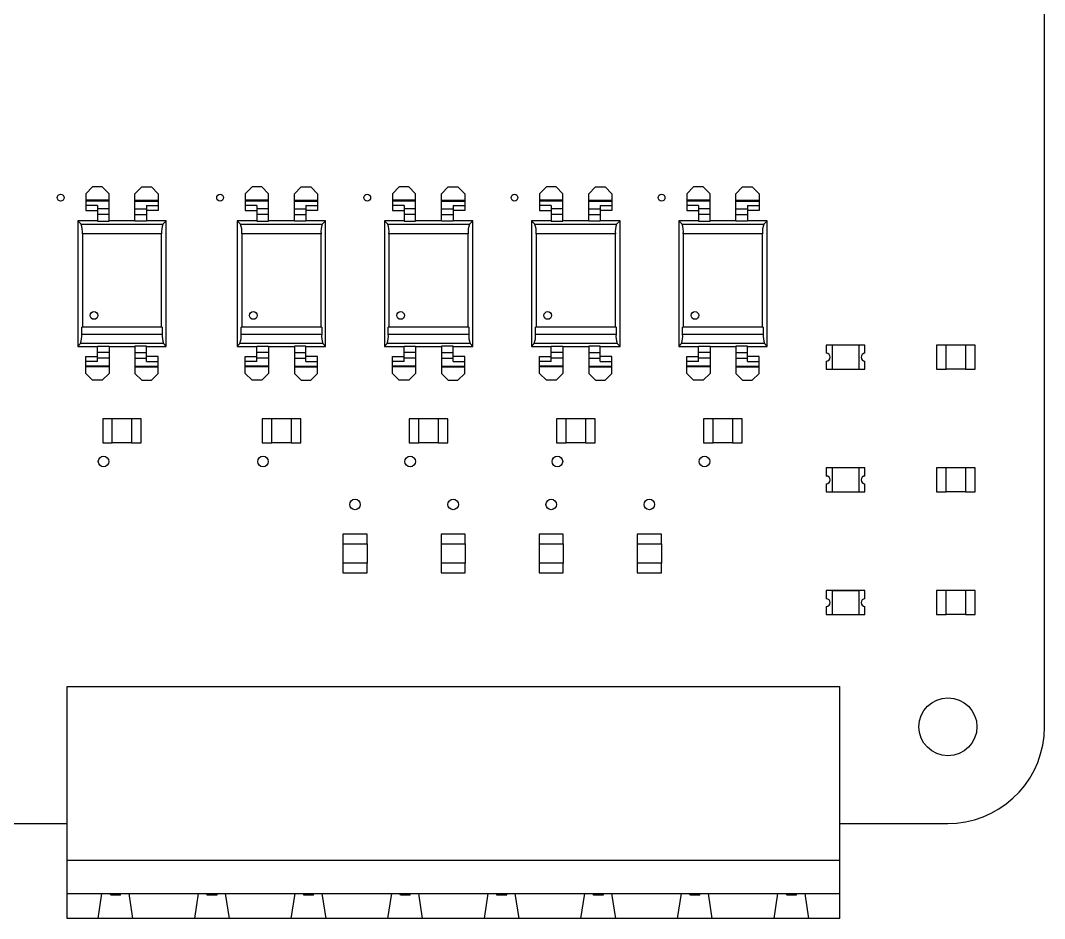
# Model space of a CAD drawing. Header units: millimetres. Extents: x 125 to 686, y 158 to 585.
# Drawn here: x 642.43 to 682.19, y 300.16 to 335.01 of the extents above; entities that cross this region are included whole.
import ezdxf

# ---------------------------------------------------------------- set-up
doc = ezdxf.new("R2010")
doc.units = ezdxf.units.MM

msp = doc.modelspace()

# ---------------------------------------------------------------- linework, layer by layer
at = {"color": 7, "linetype": 'Continuous', "lineweight": 25}
for p, q in [((682.194, 307.596), (682.194, 339.782)), ((644.968, 328.288), (645.23, 328.551)), ((645.605, 328.551), (645.23, 328.551)), ((645.605, 328.551), (645.868, 328.288)), ((647.135, 328.551), (646.873, 328.288)), ((647.135, 328.551), (647.51, 328.551)), ((647.773, 328.288), (647.51, 328.551)), ((651.159, 328.288), (651.421, 328.551)), ((651.796, 328.551), (651.421, 328.551)), ((651.796, 328.551), (652.059, 328.288)), ((653.326, 328.551), (653.064, 328.288)), ((653.326, 328.551), (653.701, 328.551)), ((653.964, 328.288), (653.701, 328.551)), ((656.874, 328.288), (657.136, 328.551)), ((657.511, 328.551), (657.136, 328.551)), ((657.511, 328.551), (657.774, 328.288)), ((659.041, 328.551), (658.779, 328.288)), ((659.041, 328.551), (659.416, 328.551)), ((659.679, 328.288), (659.416, 328.551)), ((662.589, 328.288), (662.851, 328.551)), ((663.226, 328.551), (662.851, 328.551)), ((663.226, 328.551), (663.489, 328.288)), ((664.756, 328.551), (664.494, 328.288)), ((664.756, 328.551), (665.131, 328.551)), ((665.394, 328.288), (665.131, 328.551)), ((668.304, 328.288), (668.566, 328.551)), ((668.941, 328.551), (668.566, 328.551)), ((668.941, 328.551), (669.204, 328.288)), ((670.471, 328.551), (670.209, 328.288)), ((670.471, 328.551), (670.846, 328.551)), ((671.109, 328.288), (670.846, 328.551)), ((644.968, 328.288), (644.968, 327.632)), ((645.868, 327.225), (645.868, 328.288)), ((646.873, 327.225), (646.873, 328.288)), ((647.773, 328.288), (647.773, 327.632)), ((651.159, 328.288), (651.159, 327.632)), ((652.059, 327.225), (652.059, 328.288)), ((653.064, 327.225), (653.064, 328.288)), ((653.964, 328.288), (653.964, 327.632)), ((656.874, 328.288), (656.874, 327.632)), ((657.774, 327.225), (657.774, 328.288)), ((658.779, 327.225), (658.779, 328.288)), ((659.679, 328.288), (659.679, 327.632)), ((662.589, 328.288), (662.589, 327.632)), ((663.489, 327.225), (663.489, 328.288)), ((664.494, 327.225), (664.494, 328.288)), ((665.394, 328.288), (665.394, 327.632)), ((668.304, 328.288), (668.304, 327.632)), ((669.204, 327.225), (669.204, 328.288)), ((670.209, 327.225), (670.209, 328.288)), ((671.109, 328.288), (671.109, 327.632)), ((645.868, 328.033), (644.968, 328.033)), ((645.868, 328.004), (644.968, 328.004)), ((645.418, 327.831), (644.968, 327.831)), ((645.418, 327.831), (645.418, 327.225)), ((645.868, 327.697), (645.418, 327.697)), ((646.873, 328.033), (647.773, 328.033)), ((646.873, 328.004), (647.773, 328.004)), ((646.873, 327.697), (647.323, 327.697)), ((647.323, 327.831), (647.323, 327.225)), ((647.323, 327.831), (647.773, 327.831)), ((652.059, 328.033), (651.159, 328.033)), ((652.059, 328.004), (651.159, 328.004)), ((651.609, 327.831), (651.159, 327.831)), ((651.609, 327.831), (651.609, 327.225)), ((652.059, 327.697), (651.609, 327.697)), ((653.064, 328.033), (653.964, 328.033)), ((653.064, 328.004), (653.964, 328.004)), ((653.064, 327.697), (653.514, 327.697)), ((653.514, 327.831), (653.514, 327.225)), ((653.514, 327.831), (653.964, 327.831)), ((657.774, 328.033), (656.874, 328.033)), ((657.774, 328.004), (656.874, 328.004)), ((657.324, 327.831), (656.874, 327.831)), ((657.324, 327.831), (657.324, 327.225)), ((657.774, 327.697), (657.324, 327.697)), ((658.779, 328.033), (659.679, 328.033)), ((658.779, 328.004), (659.679, 328.004)), ((658.779, 327.697), (659.229, 327.697)), ((659.229, 327.831), (659.229, 327.225)), ((659.229, 327.831), (659.679, 327.831)), ((663.489, 328.033), (662.589, 328.033)), ((663.489, 328.004), (662.589, 328.004)), ((663.039, 327.831), (662.589, 327.831)), ((663.039, 327.831), (663.039, 327.225)), ((663.489, 327.697), (663.039, 327.697)), ((664.494, 328.033), (665.394, 328.033)), ((664.494, 328.004), (665.394, 328.004)), ((664.494, 327.697), (664.944, 327.697)), ((664.944, 327.831), (664.944, 327.225)), ((664.944, 327.831), (665.394, 327.831)), ((669.204, 328.033), (668.304, 328.033)), ((669.204, 328.004), (668.304, 328.004)), ((668.754, 327.831), (668.304, 327.831)), ((668.754, 327.831), (668.754, 327.225)), ((669.204, 327.697), (668.754, 327.697)), ((670.209, 328.033), (671.109, 328.033)), ((670.209, 328.004), (671.109, 328.004)), ((670.209, 327.697), (670.659, 327.697)), ((670.659, 327.831), (670.659, 327.225)), ((670.659, 327.831), (671.109, 327.831)), ((644.968, 327.632), (645.418, 327.632)), ((645.868, 327.477), (645.418, 327.477)), ((646.873, 327.477), (647.323, 327.477)), ((647.773, 327.632), (647.323, 327.632)), ((651.159, 327.632), (651.609, 327.632)), ((652.059, 327.477), (651.609, 327.477)), ((653.064, 327.477), (653.514, 327.477)), ((653.964, 327.632), (653.514, 327.632)), ((656.874, 327.632), (657.324, 327.632)), ((657.774, 327.477), (657.324, 327.477)), ((658.779, 327.477), (659.229, 327.477)), ((659.679, 327.632), (659.229, 327.632)), ((662.589, 327.632), (663.039, 327.632)), ((663.489, 327.477), (663.039, 327.477)), ((664.494, 327.477), (664.944, 327.477)), ((665.394, 327.632), (664.944, 327.632)), ((668.304, 327.632), (668.754, 327.632)), ((669.204, 327.477), (668.754, 327.477)), ((670.209, 327.477), (670.659, 327.477)), ((671.109, 327.632), (670.659, 327.632)), ((644.653, 327.238), (644.653, 322.363)), ((644.786, 327.105), (644.653, 327.238)), ((645.418, 327.238), (644.653, 327.238)), ((644.786, 327.105), (647.954, 327.105)), ((645.418, 327.225), (645.868, 327.225)), ((646.873, 327.238), (645.868, 327.238)), ((647.323, 327.225), (646.873, 327.225)), ((648.088, 327.238), (647.323, 327.238)), ((647.954, 327.105), (648.088, 327.238)), ((648.088, 322.363), (648.088, 327.238)), ((650.844, 327.238), (650.844, 322.363)), ((650.978, 327.105), (650.844, 327.238)), ((651.609, 327.238), (650.844, 327.238)), ((650.978, 327.105), (654.145, 327.105)), ((651.609, 327.225), (652.059, 327.225)), ((653.064, 327.238), (652.059, 327.238)), ((653.514, 327.225), (653.064, 327.225)), ((654.279, 327.238), (653.514, 327.238)), ((654.145, 327.105), (654.279, 327.238)), ((654.279, 322.363), (654.279, 327.238)), ((656.559, 327.238), (656.559, 322.363)), ((656.693, 327.105), (656.559, 327.238)), ((657.324, 327.238), (656.559, 327.238)), ((656.693, 327.105), (659.86, 327.105)), ((657.324, 327.225), (657.774, 327.225)), ((658.779, 327.238), (657.774, 327.238)), ((659.229, 327.225), (658.779, 327.225)), ((659.994, 327.238), (659.229, 327.238)), ((659.86, 327.105), (659.994, 327.238)), ((659.994, 322.363), (659.994, 327.238)), ((662.274, 327.238), (662.274, 322.363)), ((662.408, 327.105), (662.274, 327.238)), ((663.039, 327.238), (662.274, 327.238)), ((662.408, 327.105), (665.575, 327.105)), ((663.039, 327.225), (663.489, 327.225)), ((664.494, 327.238), (663.489, 327.238)), ((664.944, 327.225), (664.494, 327.225)), ((665.709, 327.238), (664.944, 327.238)), ((665.575, 327.105), (665.709, 327.238)), ((665.709, 322.363), (665.709, 327.238)), ((667.989, 327.238), (667.989, 322.363)), ((668.123, 327.105), (667.989, 327.238)), ((668.754, 327.238), (667.989, 327.238)), ((668.123, 327.105), (671.29, 327.105)), ((668.754, 327.225), (669.204, 327.225)), ((670.209, 327.238), (669.204, 327.238)), ((670.659, 327.225), (670.209, 327.225)), ((671.424, 327.238), (670.659, 327.238)), ((671.29, 327.105), (671.424, 327.238)), ((671.424, 322.363), (671.424, 327.238)), ((647.908, 326.733), (644.832, 326.733)), ((644.832, 326.733), (644.832, 323.113)), ((647.908, 323.113), (647.908, 326.733)), ((651.023, 326.733), (651.023, 323.113)), ((654.1, 326.733), (651.023, 326.733)), ((654.1, 323.113), (654.1, 326.733)), ((656.738, 326.733), (656.738, 323.113)), ((659.815, 326.733), (656.738, 326.733)), ((659.815, 323.113), (659.815, 326.733)), ((662.453, 326.733), (662.453, 323.113)), ((665.53, 326.733), (662.453, 326.733)), ((665.53, 323.113), (665.53, 326.733)), ((668.168, 326.733), (668.168, 323.113)), ((671.245, 326.733), (668.168, 326.733)), ((671.245, 323.113), (671.245, 326.733)), ((647.935, 323.113), (644.805, 323.113)), ((644.805, 322.842), (644.805, 323.113)), ((647.935, 323.113), (647.935, 322.842)), ((654.126, 323.113), (650.997, 323.113)), ((650.997, 322.842), (650.997, 323.113)), ((654.126, 323.113), (654.126, 322.842)), ((656.712, 322.842), (656.712, 323.113)), ((659.841, 323.113), (656.712, 323.113)), ((659.841, 323.113), (659.841, 322.842)), ((665.556, 323.113), (662.427, 323.113)), ((662.427, 322.842), (662.427, 323.113)), ((665.556, 323.113), (665.556, 322.842)), ((668.142, 322.842), (668.142, 323.113)), ((671.271, 323.113), (668.142, 323.113)), ((671.271, 323.113), (671.271, 322.842)), ((644.805, 322.842), (647.935, 322.842)), ((650.997, 322.842), (654.126, 322.842)), ((656.712, 322.842), (659.841, 322.842)), ((662.427, 322.842), (665.556, 322.842)), ((668.142, 322.842), (671.271, 322.842)), ((644.76, 322.471), (644.653, 322.363)), ((644.653, 322.363), (645.418, 322.363)), ((647.98, 322.471), (644.76, 322.471)), ((645.418, 321.771), (645.418, 322.377)), ((645.418, 322.377), (645.868, 322.377)), ((645.868, 322.125), (645.418, 322.125)), ((645.868, 322.377), (645.868, 321.313)), ((645.868, 322.363), (646.873, 322.363)), ((647.323, 322.377), (646.873, 322.377)), ((646.873, 322.377), (646.873, 321.313)), ((646.873, 322.125), (647.323, 322.125)), ((647.323, 321.771), (647.323, 322.377)), ((647.323, 322.363), (648.088, 322.363)), ((647.98, 322.471), (648.088, 322.363)), ((650.951, 322.471), (650.844, 322.363)), ((650.844, 322.363), (651.609, 322.363)), ((654.171, 322.471), (650.951, 322.471)), ((651.609, 321.771), (651.609, 322.377)), ((651.609, 322.377), (652.059, 322.377)), ((652.059, 322.125), (651.609, 322.125)), ((652.059, 322.377), (652.059, 321.313)), ((652.059, 322.363), (653.064, 322.363)), ((653.514, 322.377), (653.064, 322.377)), ((653.064, 322.377), (653.064, 321.313)), ((653.064, 322.125), (653.514, 322.125)), ((653.514, 321.771), (653.514, 322.377)), ((653.514, 322.363), (654.279, 322.363)), ((654.171, 322.471), (654.279, 322.363)), ((656.666, 322.471), (656.559, 322.363)), ((656.559, 322.363), (657.324, 322.363)), ((659.886, 322.471), (656.666, 322.471)), ((657.324, 321.771), (657.324, 322.377)), ((657.324, 322.377), (657.774, 322.377)), ((657.774, 322.125), (657.324, 322.125)), ((657.774, 322.377), (657.774, 321.313)), ((657.774, 322.363), (658.779, 322.363)), ((659.229, 322.377), (658.779, 322.377)), ((658.779, 322.377), (658.779, 321.313)), ((658.779, 322.125), (659.229, 322.125)), ((659.229, 321.771), (659.229, 322.377)), ((659.229, 322.363), (659.994, 322.363)), ((659.886, 322.471), (659.994, 322.363)), ((662.381, 322.471), (662.274, 322.363)), ((662.274, 322.363), (663.039, 322.363)), ((665.601, 322.471), (662.381, 322.471)), ((663.039, 321.771), (663.039, 322.377)), ((663.039, 322.377), (663.489, 322.377)), ((663.489, 322.125), (663.039, 322.125)), ((663.489, 322.377), (663.489, 321.313)), ((663.489, 322.363), (664.494, 322.363)), ((664.944, 322.377), (664.494, 322.377)), ((664.494, 322.377), (664.494, 321.313)), ((664.494, 322.125), (664.944, 322.125)), ((664.944, 321.771), (664.944, 322.377)), ((664.944, 322.363), (665.709, 322.363)), ((665.601, 322.471), (665.709, 322.363)), ((668.096, 322.471), (667.989, 322.363)), ((667.989, 322.363), (668.754, 322.363)), ((671.316, 322.471), (668.096, 322.471)), ((668.754, 321.771), (668.754, 322.377)), ((668.754, 322.377), (669.204, 322.377)), ((669.204, 322.125), (668.754, 322.125)), ((669.204, 322.377), (669.204, 321.313)), ((669.204, 322.363), (670.209, 322.363)), ((670.659, 322.377), (670.209, 322.377)), ((670.209, 322.377), (670.209, 321.313)), ((670.209, 322.125), (670.659, 322.125)), ((670.659, 321.771), (670.659, 322.377)), ((670.659, 322.363), (671.424, 322.363)), ((671.316, 322.471), (671.424, 322.363)), ((674.019, 322.412), (673.719, 322.412)), ((673.719, 322.412), (673.719, 322.093)), ((673.944, 322.405), (673.944, 321.482)), ((674.994, 322.405), (673.944, 322.405)), ((674.019, 322.411), (674.019, 322.412)), ((674.919, 322.411), (674.019, 322.411)), ((675.219, 322.412), (674.919, 322.412)), ((674.919, 322.412), (674.919, 322.411)), ((674.994, 321.482), (674.994, 322.405)), ((675.219, 322.093), (675.219, 322.412)), ((678.005, 322.412), (678.005, 321.475)), ((678.38, 322.412), (678.005, 322.412)), ((678.38, 321.475), (678.38, 322.412)), ((679.13, 322.411), (678.38, 322.411)), ((679.13, 322.412), (679.13, 321.475)), ((679.505, 322.412), (679.13, 322.412)), ((679.505, 321.475), (679.505, 322.412)), ((644.968, 321.313), (644.968, 321.97)), ((644.968, 321.97), (645.418, 321.97)), ((645.418, 321.771), (644.968, 321.771)), ((645.868, 321.905), (645.418, 321.905)), ((646.873, 321.905), (647.323, 321.905)), ((647.773, 321.97), (647.323, 321.97)), ((647.323, 321.771), (647.773, 321.771)), ((647.773, 321.313), (647.773, 321.97)), ((651.159, 321.313), (651.159, 321.97)), ((651.159, 321.97), (651.609, 321.97)), ((651.609, 321.771), (651.159, 321.771)), ((652.059, 321.905), (651.609, 321.905)), ((653.064, 321.905), (653.514, 321.905)), ((653.964, 321.97), (653.514, 321.97)), ((653.514, 321.771), (653.964, 321.771)), ((653.964, 321.313), (653.964, 321.97)), ((656.874, 321.313), (656.874, 321.97)), ((656.874, 321.97), (657.324, 321.97)), ((657.324, 321.771), (656.874, 321.771)), ((657.774, 321.905), (657.324, 321.905)), ((658.779, 321.905), (659.229, 321.905)), ((659.679, 321.97), (659.229, 321.97)), ((659.229, 321.771), (659.679, 321.771)), ((659.679, 321.313), (659.679, 321.97)), ((662.589, 321.313), (662.589, 321.97)), ((662.589, 321.97), (663.039, 321.97)), ((663.039, 321.771), (662.589, 321.771)), ((663.489, 321.905), (663.039, 321.905)), ((664.494, 321.905), (664.944, 321.905)), ((665.394, 321.97), (664.944, 321.97)), ((664.944, 321.771), (665.394, 321.771)), ((665.394, 321.313), (665.394, 321.97)), ((668.304, 321.313), (668.304, 321.97)), ((668.304, 321.97), (668.754, 321.97)), ((668.754, 321.771), (668.304, 321.771)), ((669.204, 321.905), (668.754, 321.905)), ((670.209, 321.905), (670.659, 321.905)), ((671.109, 321.97), (670.659, 321.97)), ((670.659, 321.771), (671.109, 321.771)), ((671.109, 321.313), (671.109, 321.97)), ((673.719, 321.793), (673.719, 321.475)), ((675.219, 321.475), (675.219, 321.793)), ((645.868, 321.598), (644.968, 321.598)), ((645.868, 321.569), (644.968, 321.569)), ((644.968, 321.313), (645.23, 321.051)), ((645.605, 321.051), (645.868, 321.313)), ((646.873, 321.598), (647.773, 321.598)), ((646.873, 321.569), (647.773, 321.569)), ((647.135, 321.051), (646.873, 321.313)), ((647.773, 321.313), (647.51, 321.051)), ((652.059, 321.598), (651.159, 321.598)), ((652.059, 321.569), (651.159, 321.569)), ((651.159, 321.313), (651.421, 321.051)), ((651.796, 321.051), (652.059, 321.313)), ((653.064, 321.598), (653.964, 321.598)), ((653.064, 321.569), (653.964, 321.569)), ((653.326, 321.051), (653.064, 321.313)), ((653.964, 321.313), (653.701, 321.051)), ((657.774, 321.598), (656.874, 321.598)), ((657.774, 321.569), (656.874, 321.569)), ((656.874, 321.313), (657.136, 321.051)), ((657.511, 321.051), (657.774, 321.313)), ((658.779, 321.598), (659.679, 321.598)), ((658.779, 321.569), (659.679, 321.569)), ((659.041, 321.051), (658.779, 321.313)), ((659.679, 321.313), (659.416, 321.051)), ((663.489, 321.598), (662.589, 321.598)), ((663.489, 321.569), (662.589, 321.569)), ((662.589, 321.313), (662.851, 321.051)), ((663.226, 321.051), (663.489, 321.313)), ((664.494, 321.598), (665.394, 321.598)), ((664.494, 321.569), (665.394, 321.569)), ((664.756, 321.051), (664.494, 321.313)), ((665.394, 321.313), (665.131, 321.051)), ((669.204, 321.598), (668.304, 321.598)), ((669.204, 321.569), (668.304, 321.569)), ((668.304, 321.313), (668.566, 321.051)), ((668.941, 321.051), (669.204, 321.313)), ((670.209, 321.598), (671.109, 321.598)), ((670.209, 321.569), (671.109, 321.569)), ((670.471, 321.051), (670.209, 321.313)), ((671.109, 321.313), (670.846, 321.051)), ((673.719, 321.475), (674.019, 321.475)), ((673.944, 321.482), (674.994, 321.482)), ((674.019, 321.475), (674.019, 321.475)), ((674.019, 321.475), (674.919, 321.475)), ((674.919, 321.475), (675.219, 321.475)), ((674.919, 321.475), (674.919, 321.475)), ((678.005, 321.475), (678.38, 321.475)), ((679.13, 321.475), (678.38, 321.475)), ((679.13, 321.475), (679.505, 321.475)), ((645.605, 321.051), (645.23, 321.051)), ((647.135, 321.051), (647.51, 321.051)), ((651.796, 321.051), (651.421, 321.051)), ((653.326, 321.051), (653.701, 321.051)), ((657.511, 321.051), (657.136, 321.051)), ((659.041, 321.051), (659.416, 321.051)), ((663.226, 321.051), (662.851, 321.051)), ((664.756, 321.051), (665.131, 321.051)), ((668.941, 321.051), (668.566, 321.051)), ((670.471, 321.051), (670.846, 321.051)), ((645.995, 319.555), (645.62, 319.555)), ((645.62, 319.555), (645.62, 318.617)), ((645.995, 318.617), (645.995, 319.555)), ((646.745, 319.554), (645.995, 319.554)), ((647.12, 319.555), (646.745, 319.555)), ((646.745, 319.555), (646.745, 318.617)), ((647.12, 318.617), (647.12, 319.555)), ((651.811, 319.555), (651.811, 318.617)), ((652.186, 319.555), (651.811, 319.555)), ((652.186, 318.617), (652.186, 319.555)), ((652.936, 319.554), (652.186, 319.554)), ((653.311, 319.555), (652.936, 319.555)), ((652.936, 319.555), (652.936, 318.617)), ((653.311, 318.617), (653.311, 319.555)), ((657.526, 319.555), (657.526, 318.617)), ((657.901, 319.555), (657.526, 319.555)), ((657.901, 318.617), (657.901, 319.555)), ((658.651, 319.554), (657.901, 319.554)), ((658.651, 319.555), (658.651, 318.617)), ((659.026, 319.555), (658.651, 319.555)), ((659.026, 318.617), (659.026, 319.555)), ((663.616, 319.555), (663.241, 319.555)), ((663.241, 319.555), (663.241, 318.617)), ((663.616, 318.617), (663.616, 319.555)), ((664.366, 319.554), (663.616, 319.554)), ((664.741, 319.555), (664.366, 319.555)), ((664.366, 319.555), (664.366, 318.617)), ((664.741, 318.617), (664.741, 319.555)), ((669.331, 319.555), (668.956, 319.555)), ((668.956, 319.555), (668.956, 318.617)), ((669.331, 318.617), (669.331, 319.555)), ((670.081, 319.554), (669.331, 319.554)), ((670.456, 319.555), (670.081, 319.555)), ((670.081, 319.555), (670.081, 318.617)), ((670.456, 318.617), (670.456, 319.555)), ((645.62, 318.617), (645.995, 318.617)), ((646.745, 318.618), (645.995, 318.618)), ((646.745, 318.617), (647.12, 318.617)), ((651.811, 318.617), (652.186, 318.617)), ((652.936, 318.618), (652.186, 318.618)), ((652.936, 318.617), (653.311, 318.617)), ((657.526, 318.617), (657.901, 318.617)), ((658.651, 318.618), (657.901, 318.618)), ((658.651, 318.617), (659.026, 318.617)), ((663.241, 318.617), (663.616, 318.617)), ((664.366, 318.618), (663.616, 318.618)), ((664.366, 318.617), (664.741, 318.617)), ((668.956, 318.617), (669.331, 318.617)), ((670.081, 318.618), (669.331, 318.618)), ((670.081, 318.617), (670.456, 318.617)), ((674.019, 317.65), (673.719, 317.65)), ((673.719, 317.65), (673.719, 317.331)), ((673.944, 317.642), (673.944, 316.72)), ((674.994, 317.642), (673.944, 317.642)), ((674.019, 317.649), (674.019, 317.65)), ((674.919, 317.649), (674.019, 317.649)), ((675.219, 317.65), (674.919, 317.65)), ((674.919, 317.65), (674.919, 317.649)), ((674.994, 316.72), (674.994, 317.642)), ((675.219, 317.331), (675.219, 317.65)), ((678.38, 317.65), (678.005, 317.65)), ((678.005, 317.65), (678.005, 316.712)), ((678.38, 316.712), (678.38, 317.65)), ((679.13, 317.649), (678.38, 317.649)), ((679.505, 317.65), (679.13, 317.65)), ((679.13, 317.65), (679.13, 316.712)), ((679.505, 316.712), (679.505, 317.65)), ((673.719, 317.031), (673.719, 316.712)), ((675.219, 316.712), (675.219, 317.031)), ((673.719, 316.712), (674.019, 316.712)), ((673.944, 316.72), (674.994, 316.72)), ((674.019, 316.713), (674.919, 316.713)), ((674.019, 316.712), (674.019, 316.713)), ((674.919, 316.713), (674.919, 316.712)), ((674.919, 316.712), (675.219, 316.712)), ((678.005, 316.712), (678.38, 316.712)), ((679.13, 316.713), (678.38, 316.713)), ((679.13, 316.712), (679.505, 316.712)), ((654.95, 315.073), (654.95, 314.698)), ((655.888, 315.073), (654.95, 315.073)), ((655.888, 314.698), (655.888, 315.073)), ((658.76, 315.073), (658.76, 314.698)), ((659.698, 315.073), (658.76, 315.073)), ((659.698, 314.698), (659.698, 315.073)), ((662.57, 315.073), (662.57, 314.698)), ((663.508, 315.073), (662.57, 315.073)), ((663.508, 314.698), (663.508, 315.073)), ((666.38, 315.073), (666.38, 314.698)), ((667.318, 315.073), (666.38, 315.073)), ((667.318, 314.698), (667.318, 315.073)), ((654.95, 314.698), (655.888, 314.698)), ((654.951, 314.698), (654.951, 313.948)), ((655.887, 314.698), (655.887, 313.948)), ((658.76, 314.698), (659.698, 314.698)), ((658.761, 314.698), (658.761, 313.948)), ((659.697, 314.698), (659.697, 313.948)), ((662.57, 314.698), (663.508, 314.698)), ((662.571, 314.698), (662.571, 313.948)), ((663.507, 314.698), (663.507, 313.948)), ((666.38, 314.698), (667.318, 314.698)), ((666.381, 314.698), (666.381, 313.948)), ((667.317, 314.698), (667.317, 313.948)), ((655.888, 313.948), (654.95, 313.948)), ((654.95, 313.948), (654.95, 313.573)), ((655.888, 313.573), (655.888, 313.948)), ((659.698, 313.948), (658.76, 313.948)), ((658.76, 313.948), (658.76, 313.573)), ((659.698, 313.573), (659.698, 313.948)), ((663.508, 313.948), (662.57, 313.948)), ((662.57, 313.948), (662.57, 313.573)), ((663.508, 313.573), (663.508, 313.948)), ((666.38, 313.948), (666.38, 313.573)), ((667.318, 313.948), (666.38, 313.948)), ((667.318, 313.573), (667.318, 313.948)), ((654.95, 313.573), (655.888, 313.573)), ((658.76, 313.573), (659.698, 313.573)), ((662.57, 313.573), (663.508, 313.573)), ((666.38, 313.573), (667.318, 313.573)), ((673.719, 312.887), (673.719, 312.568)), ((674.019, 312.887), (673.719, 312.887)), ((674.994, 312.88), (673.944, 312.88)), ((673.944, 312.88), (673.944, 311.957)), ((674.019, 312.886), (674.019, 312.887)), ((674.919, 312.886), (674.019, 312.886)), ((674.919, 312.887), (674.919, 312.886)), ((675.219, 312.887), (674.919, 312.887)), ((674.994, 311.957), (674.994, 312.88)), ((675.219, 312.568), (675.219, 312.887)), ((678.005, 312.887), (678.005, 311.95)), ((678.38, 312.887), (678.005, 312.887)), ((678.38, 311.95), (678.38, 312.887)), ((679.13, 312.886), (678.38, 312.886)), ((679.13, 312.887), (679.13, 311.95)), ((679.505, 312.887), (679.13, 312.887)), ((679.505, 311.95), (679.505, 312.887)), ((673.719, 312.268), (673.719, 311.95)), ((675.219, 311.95), (675.219, 312.268)), ((673.719, 311.95), (674.019, 311.95)), ((673.944, 311.957), (674.994, 311.957)), ((674.019, 311.95), (674.919, 311.95)), ((674.019, 311.95), (674.019, 311.95)), ((674.919, 311.95), (675.219, 311.95)), ((674.919, 311.95), (674.919, 311.95)), ((678.005, 311.95), (678.38, 311.95)), ((679.13, 311.95), (678.38, 311.95)), ((679.13, 311.95), (679.505, 311.95)), ((644.244, 300.156), (644.244, 309.156)), ((644.244, 309.156), (674.244, 309.156)), ((674.244, 300.156), (674.244, 309.156)), ((640.906, 303.846), (644.244, 303.846)), ((674.244, 303.846), (678.444, 303.846)), ((678.444, 303.846), (678.771, 303.86)), ((674.244, 302.406), (644.244, 302.406)), ((644.244, 301.131), (674.244, 301.131)), ((645.444, 300.156), (645.594, 301.131)), ((645.931, 301.056), (645.913, 301.131)), ((646.306, 301.056), (645.931, 301.056)), ((646.306, 301.056), (646.325, 301.131)), ((646.794, 300.156), (646.644, 301.131)), ((649.194, 300.156), (649.344, 301.131)), ((649.681, 301.056), (649.663, 301.131)), ((650.056, 301.056), (649.681, 301.056)), ((650.056, 301.056), (650.075, 301.131)), ((650.544, 300.156), (650.394, 301.131)), ((652.944, 300.156), (653.094, 301.131)), ((653.431, 301.056), (653.413, 301.131)), ((653.806, 301.056), (653.431, 301.056)), ((653.806, 301.056), (653.825, 301.131)), ((654.294, 300.156), (654.144, 301.131)), ((656.694, 300.156), (656.844, 301.131)), ((657.181, 301.056), (657.163, 301.131)), ((657.556, 301.056), (657.181, 301.056)), ((657.556, 301.056), (657.575, 301.131)), ((658.044, 300.156), (657.894, 301.131)), ((660.444, 300.156), (660.594, 301.131)), ((660.931, 301.056), (660.913, 301.131)), ((661.306, 301.056), (660.931, 301.056)), ((661.306, 301.056), (661.325, 301.131)), ((661.794, 300.156), (661.644, 301.131)), ((664.194, 300.156), (664.344, 301.131)), ((664.681, 301.056), (664.663, 301.131)), ((665.056, 301.056), (664.681, 301.056)), ((665.056, 301.056), (665.075, 301.131)), ((665.544, 300.156), (665.394, 301.131)), ((667.944, 300.156), (668.094, 301.131)), ((668.431, 301.056), (668.413, 301.131)), ((668.806, 301.056), (668.431, 301.056)), ((668.806, 301.056), (668.825, 301.131)), ((669.294, 300.156), (669.144, 301.131)), ((671.694, 300.156), (671.844, 301.131)), ((672.181, 301.056), (672.163, 301.131)), ((672.556, 301.056), (672.181, 301.056)), ((672.556, 301.056), (672.575, 301.131)), ((673.044, 300.156), (672.894, 301.131)), ((674.244, 300.156), (644.244, 300.156))]:
    msp.add_line(p, q, dxfattribs=at)
for centre, radius in [((643.989, 328.135), 0.131), ((650.18, 328.135), 0.131), ((655.895, 328.135), 0.131), ((661.61, 328.135), 0.131), ((667.325, 328.135), 0.131), ((645.282, 323.563), 0.15), ((645.282, 323.563), 0.15), ((651.473, 323.563), 0.15), ((651.473, 323.563), 0.15), ((657.188, 323.563), 0.15), ((657.188, 323.563), 0.15), ((662.903, 323.563), 0.15), ((662.903, 323.563), 0.15), ((668.618, 323.563), 0.15), ((668.618, 323.563), 0.15), ((645.655, 317.895), 0.206), ((651.847, 317.895), 0.206), ((657.562, 317.895), 0.206), ((663.277, 317.895), 0.206), ((668.992, 317.895), 0.206), ((655.419, 316.228), 0.206), ((659.229, 316.228), 0.206), ((663.039, 316.228), 0.206), ((666.849, 316.228), 0.206), ((678.444, 307.596), 1.125)]:
    msp.add_circle(centre, radius, dxfattribs=at)
for centre, radius, start, end in [((643.903, 326.808), 0.932, 355.3894, 18.5412), ((648.837, 326.808), 0.932, 161.4588, 184.6106), ((650.094, 326.808), 0.932, 355.3894, 18.5412), ((655.029, 326.808), 0.932, 161.4588, 184.6106), ((655.809, 326.808), 0.932, 355.3894, 18.5412), ((660.744, 326.808), 0.932, 161.4588, 184.6106), ((661.524, 326.808), 0.932, 355.3894, 18.5412), ((666.459, 326.808), 0.932, 161.4588, 184.6106), ((667.239, 326.808), 0.932, 355.3894, 18.5412), ((672.174, 326.808), 0.932, 161.4588, 184.6106), ((643.876, 322.767), 0.932, 341.4588, 4.6106), ((648.864, 322.767), 0.932, 175.3894, 198.5412), ((650.067, 322.767), 0.932, 341.4588, 4.6106), ((655.055, 322.767), 0.932, 175.3894, 198.5412), ((655.782, 322.767), 0.932, 341.4588, 4.6106), ((660.77, 322.767), 0.932, 175.3894, 198.5412), ((661.497, 322.767), 0.932, 341.4588, 4.6106), ((666.485, 322.767), 0.932, 175.3894, 198.5412), ((667.212, 322.767), 0.932, 341.4588, 4.6106), ((672.2, 322.767), 0.932, 175.3894, 198.5412), ((673.719, 321.943), 0.15, 270, 90), ((675.219, 321.943), 0.15, 90, 270), ((673.719, 317.181), 0.15, 270, 90), ((675.219, 317.181), 0.15, 90, 270), ((673.719, 312.418), 0.15, 270, 90), ((675.219, 312.418), 0.15, 90, 270), ((678.444, 307.596), 3.75, 275.0014, 0.0014)]:
    msp.add_arc(centre, radius, start, end, dxfattribs=at)

doc.saveas('drawing.dxf')
